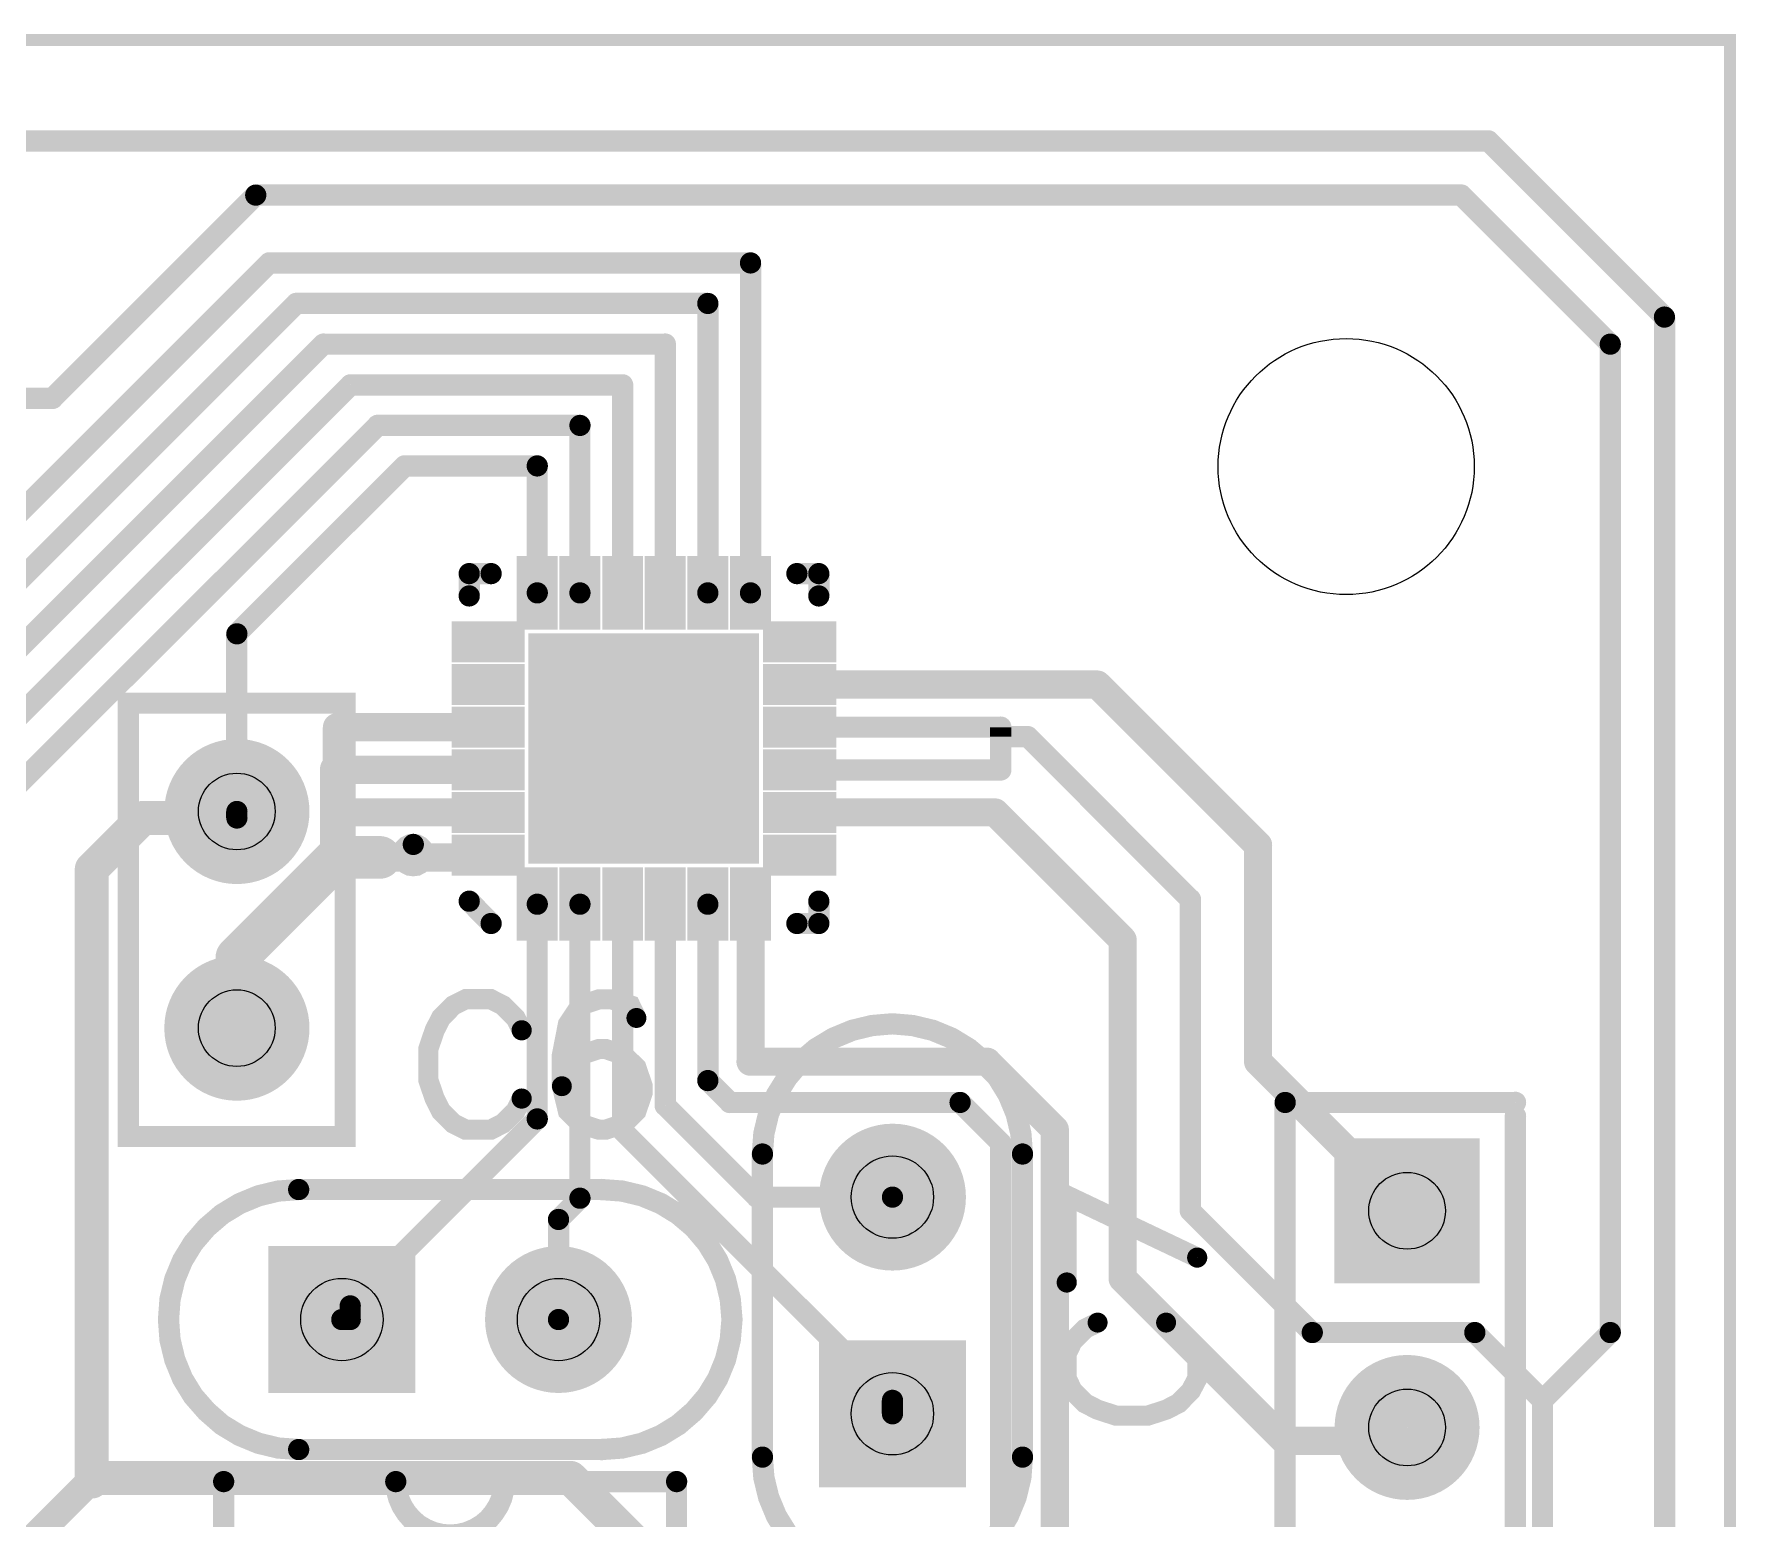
# Model space of a CAD drawing. Extents: x 0 to 2.88, y -0.23 to 2.17.
# Drawn here: x 2.091 to 2.877, y 1.483 to 2.168 of the extents above; entities that cross this region are included whole.
import ezdxf

# ---------------------------------------------------------------- set-up
doc = ezdxf.new("R2010")
doc.units = 0
for name, color, linetype in [('Board_Outline', 13, 'CONTINUOUS'), ('Bottom', 6, 'CONTINUOUS'), ('Bottom_Mask', 10, 'CONTINUOUS'), ('Bottom_Paste', 9, 'CONTINUOUS'), ('Bottom_Silk', 11, 'CONTINUOUS'), ('Drill_Bottom', 8, 'CONTINUOUS'), ('Drill_Top', 7, 'CONTINUOUS'), ('Top', 5, 'CONTINUOUS'), ('Top_Mask', 3, 'CONTINUOUS'), ('Top_Silk', 2, 'CONTINUOUS')]:
    doc.layers.add(name, color=color, linetype=linetype)

msp = doc.modelspace()

# ---------------------------------------------------------------- linework, layer by layer
at = {"layer": 'Board_Outline', "linetype": 'CONTINUOUS', "const_width": 0.0055}
msp.add_lwpolyline([(0, 2.1654), (2.874, 2.1654), (2.874, 0), (0, 0), (0, 2.1654)], dxfattribs=at)
at = {"layer": 'Bottom', "linetype": 'CONTINUOUS'}
for points, const_width in [([(2.7625, 2.1188), (1.9, 2.1188)], 0.0098), ([(2.8438, 2.0375), (2.7625, 2.1188)], 0.0098), ([(2.1, 2), (2.1938, 2.0938)], 0.0098), ([(2.1938, 2.0938), (2.75, 2.0938)], 0.0098), ([(2.75, 2.0938), (2.8188, 2.025)], 0.0098), ([(1.9224, 1.7849), (2.2, 2.0625)], 0.0098), ([(2.2, 2.0625), (2.4221, 2.0625)], 0.0098), ([(2.4221, 2.0625), (2.4221, 1.9102)], 0.0098), ([(2.2125, 2.0438), (1.9495, 1.7807)], 0.0098), ([(2.4024, 2.0438), (2.2125, 2.0438)], 0.0098), ([(2.4024, 1.9102), (2.4024, 2.0438)], 0.0098), ([(2.8438, 0.4737), (2.8438, 2.0375)], 0.0098), ([(1.9759, 1.7759), (2.225, 2.025)], 0.0098), ([(2.225, 2.025), (2.3827, 2.025)], 0.0098), ([(2.3827, 2.025), (2.3827, 1.9102)], 0.0098), ([(2.8188, 2.025), (2.8188, 1.5688)], 0.0098), ([(2.2375, 2.0062), (2.0235, 1.7923)], 0.0098), ([(2.363, 2.0062), (2.2375, 2.0062)], 0.0098), ([(2.363, 1.9102), (2.363, 2.0062)], 0.0098), ([(1.975, 2), (2.1, 2)], 0.0098), ([(2.0773, 1.8148), (2.25, 1.9875)], 0.0098), ([(2.25, 1.9875), (2.3433, 1.9875)], 0.0098), ([(2.3433, 1.9875), (2.3433, 1.9102)], 0.0098), ([(2.2625, 1.9688), (2.185, 1.8913)], 0.0098), ([(2.3236, 1.9688), (2.2625, 1.9688)], 0.0098), ([(2.3236, 1.9102), (2.3236, 1.9688)], 0.0098), ([(2.185, 1.8913), (2.185, 1.8093)], 0.0098), ([(2.5821, 1.8679), (2.4447, 1.8679)], 0.013), ([(2.6562, 1.7938), (2.5821, 1.8679)], 0.013), ([(2.301, 1.8482), (2.2312, 1.8482)], 0.013), ([(2.2312, 1.8482), (2.2312, 1.8285)], 0.013), ([(2.4447, 1.8482), (2.5375, 1.8482)], 0.0098), ([(2.5375, 1.8482), (2.5375, 1.8438)], 0.0098), ([(2.5375, 1.8438), (2.55, 1.8438)], 0.0098), ([(2.5375, 1.8285), (2.5375, 1.8438)], 0.0098), ([(2.55, 1.8438), (2.625, 1.7687)], 0.0098), ([(2.2312, 1.8285), (2.2312, 1.8089)], 0.0157), ([(2.301, 1.8285), (2.2312, 1.8285)], 0.013), ([(2.4447, 1.8285), (2.5375, 1.8285)], 0.0098), ([(2.1417, 1.8063), (2.1181, 1.7827)], 0.0157), ([(2.185, 1.8063), (2.1417, 1.8063)], 0.0157), ([(2.185, 1.8093), (2.185, 1.8063)], 0.0098), ([(2.2312, 1.8089), (2.2312, 1.7881)], 0.0157), ([(2.301, 1.8089), (2.2312, 1.8089)], 0.013), ([(2.4447, 1.8089), (2.5349, 1.8089)], 0.013), ([(2.5349, 1.8089), (2.5938, 1.75)], 0.013), ([(2.6562, 1.6938), (2.6562, 1.7938)], 0.013), ([(2.1181, 1.7827), (2.1181, 1.5001)], 0.0157), ([(2.185, 1.7419), (2.2312, 1.7881)], 0.0197), ([(2.2312, 1.7881), (2.251, 1.7881)], 0.0197), ([(2.251, 1.7881), (2.3, 1.7881)], 0.013), ([(2.3, 1.7881), (2.301, 1.7892)], 0.013), ([(2.3236, 1.6674), (2.3236, 1.7665)], 0.0098), ([(2.3433, 1.6308), (2.3433, 1.7665)], 0.0098), ([(2.363, 1.662), (2.363, 1.7665)], 0.0098), ([(2.3827, 1.6736), (2.3827, 1.7665)], 0.0098), ([(2.4024, 1.7665), (2.4024, 1.6851)], 0.0098), ([(2.4221, 1.7665), (2.4221, 1.6938)], 0.013), ([(2.625, 1.7687), (2.625, 1.625)], 0.0098), ([(2.5938, 1.75), (2.5938, 1.5937)], 0.013), ([(2.185, 1.7093), (2.185, 1.7419)], 0.013), ([(2.4221, 1.6938), (2.5312, 1.6938)], 0.013), ([(2.5312, 1.6938), (2.5625, 1.6625)], 0.013), ([(2.725, 1.625), (2.6562, 1.6938)], 0.013), ([(2.4024, 1.6851), (2.4125, 1.675)], 0.0098), ([(2.425, 1.6313), (2.3827, 1.6736)], 0.0098), ([(2.4125, 1.675), (2.5188, 1.675)], 0.0098), ([(2.5188, 1.675), (2.5375, 1.6563)], 0.0098), ([(2.2373, 1.5811), (2.3236, 1.6674)], 0.0098), ([(2.4875, 1.5375), (2.363, 1.662)], 0.0098), ([(2.5625, 1.6625), (2.5625, 1.4099)], 0.013), ([(2.5375, 1.6563), (2.5375, 1.3492)], 0.0098), ([(2.3335, 1.621), (2.3433, 1.6308)], 0.0098), ([(2.4875, 1.6313), (2.425, 1.6313)], 0.0098), ([(2.3335, 1.5748), (2.3335, 1.621)], 0.0098), ([(2.625, 1.625), (2.6812, 1.5688)], 0.0098), ([(2.5938, 1.5937), (2.6687, 1.5188)], 0.013), ([(2.2335, 1.5748), (2.2373, 1.5748)], 0.0098), ([(2.2373, 1.5748), (2.2373, 1.5811)], 0.0098), ([(2.6812, 1.5688), (2.7562, 1.5688)], 0.0098), ([(2.7562, 1.5688), (2.7875, 1.5375)], 0.0098), ([(2.8188, 1.5688), (2.7875, 1.5375)], 0.0098), ([(2.4875, 1.5313), (2.4875, 1.5375)], 0.0098), ([(2.7875, 1.5375), (2.7875, 1.425)], 0.0098), ([(2.7188, 1.5188), (2.725, 1.525)], 0.013), ([(2.6687, 1.5188), (2.7188, 1.5188)], 0.013), ([(2.0813, 1.4642), (2.1189, 1.5017)], 0.013), ([(2.1189, 1.5017), (2.339, 1.5017)], 0.0157), ([(2.1181, 1.5001), (2.1189, 1.5017)], 0.013), ([(2.339, 1.5017), (2.4335, 1.4072)], 0.0157)]:
    msp.add_lwpolyline(points, dxfattribs=dict(at, const_width=const_width))
for points, const_width in [([(2.76, 2.1188, 1), (2.765, 2.1188, 1), (2.76, 2.1188, 1)], 0.0049), ([(2.76, 2.1188, 1), (2.765, 2.1188, 1), (2.76, 2.1188, 1)], 0.0049), ([(2.1913, 2.0938, 1), (2.1962, 2.0938, 1), (2.1913, 2.0938, 1)], 0.0049), ([(2.1913, 2.0938, 1), (2.1962, 2.0938, 1), (2.1913, 2.0938, 1)], 0.0049), ([(2.7475, 2.0938, 1), (2.7525, 2.0938, 1), (2.7475, 2.0938, 1)], 0.0049), ([(2.7475, 2.0938, 1), (2.7525, 2.0938, 1), (2.7475, 2.0938, 1)], 0.0049), ([(2.1975, 2.0625, 1), (2.2025, 2.0625, 1), (2.1975, 2.0625, 1)], 0.0049), ([(2.1975, 2.0625, 1), (2.2025, 2.0625, 1), (2.1975, 2.0625, 1)], 0.0049), ([(2.4196, 2.0625, 1), (2.4245, 2.0625, 1), (2.4196, 2.0625, 1)], 0.0049), ([(2.4196, 2.0625, 1), (2.4245, 2.0625, 1), (2.4196, 2.0625, 1)], 0.0049), ([(2.21, 2.0438, 1), (2.215, 2.0438, 1), (2.21, 2.0438, 1)], 0.0049), ([(2.21, 2.0438, 1), (2.215, 2.0438, 1), (2.21, 2.0438, 1)], 0.0049), ([(2.3999, 2.0438, 1), (2.4048, 2.0438, 1), (2.3999, 2.0438, 1)], 0.0049), ([(2.3999, 2.0438, 1), (2.4048, 2.0438, 1), (2.3999, 2.0438, 1)], 0.0049), ([(2.8413, 2.0375, 1), (2.8462, 2.0375, 1), (2.8413, 2.0375, 1)], 0.0049), ([(2.8413, 2.0375, 1), (2.8462, 2.0375, 1), (2.8413, 2.0375, 1)], 0.0049), ([(2.2225, 2.025, 1), (2.2275, 2.025, 1), (2.2225, 2.025, 1)], 0.0049), ([(2.2225, 2.025, 1), (2.2275, 2.025, 1), (2.2225, 2.025, 1)], 0.0049), ([(2.3802, 2.025, 1), (2.3852, 2.025, 1), (2.3802, 2.025, 1)], 0.0049), ([(2.3802, 2.025, 1), (2.3852, 2.025, 1), (2.3802, 2.025, 1)], 0.0049), ([(2.8163, 2.025, 1), (2.8212, 2.025, 1), (2.8163, 2.025, 1)], 0.0049), ([(2.8163, 2.025, 1), (2.8212, 2.025, 1), (2.8163, 2.025, 1)], 0.0049), ([(2.235, 2.0062, 1), (2.24, 2.0062, 1), (2.235, 2.0062, 1)], 0.0049), ([(2.235, 2.0062, 1), (2.24, 2.0062, 1), (2.235, 2.0062, 1)], 0.0049), ([(2.3605, 2.0062, 1), (2.3655, 2.0062, 1), (2.3605, 2.0062, 1)], 0.0049), ([(2.3605, 2.0062, 1), (2.3655, 2.0062, 1), (2.3605, 2.0062, 1)], 0.0049), ([(2.0975, 2, 1), (2.1025, 2, 1), (2.0975, 2, 1)], 0.0049), ([(2.0975, 2, 1), (2.1025, 2, 1), (2.0975, 2, 1)], 0.0049), ([(2.2475, 1.9875, 1), (2.2525, 1.9875, 1), (2.2475, 1.9875, 1)], 0.0049), ([(2.2475, 1.9875, 1), (2.2525, 1.9875, 1), (2.2475, 1.9875, 1)], 0.0049), ([(2.3409, 1.9875, 1), (2.3458, 1.9875, 1), (2.3409, 1.9875, 1)], 0.0049), ([(2.3409, 1.9875, 1), (2.3458, 1.9875, 1), (2.3409, 1.9875, 1)], 0.0049), ([(2.26, 1.9688, 1), (2.265, 1.9688, 1), (2.26, 1.9688, 1)], 0.0049), ([(2.26, 1.9688, 1), (2.265, 1.9688, 1), (2.26, 1.9688, 1)], 0.0049), ([(2.3212, 1.9688, 1), (2.3261, 1.9688, 1), (2.3212, 1.9688, 1)], 0.0049), ([(2.3212, 1.9688, 1), (2.3261, 1.9688, 1), (2.3212, 1.9688, 1)], 0.0049), ([(2.3212, 1.9102, 1), (2.3261, 1.9102, 1), (2.3212, 1.9102, 1)], 0.0049), ([(2.3409, 1.9102, 1), (2.3458, 1.9102, 1), (2.3409, 1.9102, 1)], 0.0049), ([(2.3605, 1.9102, 1), (2.3655, 1.9102, 1), (2.3605, 1.9102, 1)], 0.0049), ([(2.3802, 1.9102, 1), (2.3852, 1.9102, 1), (2.3802, 1.9102, 1)], 0.0049), ([(2.3999, 1.9102, 1), (2.4048, 1.9102, 1), (2.3999, 1.9102, 1)], 0.0049), ([(2.4196, 1.9102, 1), (2.4245, 1.9102, 1), (2.4196, 1.9102, 1)], 0.0049), ([(2.1826, 1.8913, 1), (2.1875, 1.8913, 1), (2.1826, 1.8913, 1)], 0.0049), ([(2.1826, 1.8913, 1), (2.1875, 1.8913, 1), (2.1826, 1.8913, 1)], 0.0049), ([(2.4415, 1.8679, 1), (2.4479, 1.8679, 1), (2.4415, 1.8679, 1)], 0.0065), ([(2.5788, 1.8679, 1), (2.5853, 1.8679, 1), (2.5788, 1.8679, 1)], 0.0065), ([(2.5788, 1.8679, 1), (2.5853, 1.8679, 1), (2.5788, 1.8679, 1)], 0.0065), ([(2.228, 1.8482, 1), (2.2345, 1.8482, 1), (2.228, 1.8482, 1)], 0.0065), ([(2.228, 1.8482, 1), (2.2345, 1.8482, 1), (2.228, 1.8482, 1)], 0.0065), ([(2.2977, 1.8482, 1), (2.3042, 1.8482, 1), (2.2977, 1.8482, 1)], 0.0065), ([(2.4422, 1.8482, 1), (2.4472, 1.8482, 1), (2.4422, 1.8482, 1)], 0.0049), ([(2.535, 1.8482, 1), (2.54, 1.8482, 1), (2.535, 1.8482, 1)], 0.0049), ([(2.535, 1.8482, 1), (2.54, 1.8482, 1), (2.535, 1.8482, 1)], 0.0049), ([(2.535, 1.8438, 1), (2.54, 1.8438, 1), (2.535, 1.8438, 1)], 0.0049), ([(2.535, 1.8438, 1), (2.54, 1.8438, 1), (2.535, 1.8438, 1)], 0.0049), ([(2.535, 1.8438, 1), (2.54, 1.8438, 1), (2.535, 1.8438, 1)], 0.0049), ([(2.5475, 1.8438, 1), (2.5525, 1.8438, 1), (2.5475, 1.8438, 1)], 0.0049), ([(2.5475, 1.8438, 1), (2.5525, 1.8438, 1), (2.5475, 1.8438, 1)], 0.0049), ([(2.1998, 1.8093, 1), (2.1703, 1.8093, 1), (2.1998, 1.8093, 1)], 0.0295), ([(2.2273, 1.8285, 1), (2.2352, 1.8285, 1), (2.2273, 1.8285, 1)], 0.0079), ([(2.228, 1.8285, 1), (2.2345, 1.8285, 1), (2.228, 1.8285, 1)], 0.0065), ([(2.228, 1.8285, 1), (2.2345, 1.8285, 1), (2.228, 1.8285, 1)], 0.0065), ([(2.2977, 1.8285, 1), (2.3042, 1.8285, 1), (2.2977, 1.8285, 1)], 0.0065), ([(2.4422, 1.8285, 1), (2.4472, 1.8285, 1), (2.4422, 1.8285, 1)], 0.0049), ([(2.535, 1.8285, 1), (2.54, 1.8285, 1), (2.535, 1.8285, 1)], 0.0049), ([(2.535, 1.8285, 1), (2.54, 1.8285, 1), (2.535, 1.8285, 1)], 0.0049), ([(2.1378, 1.8063, 1), (2.1457, 1.8063, 1), (2.1378, 1.8063, 1)], 0.0079), ([(2.1378, 1.8063, 1), (2.1457, 1.8063, 1), (2.1378, 1.8063, 1)], 0.0079), ([(2.1811, 1.8063, 1), (2.189, 1.8063, 1), (2.1811, 1.8063, 1)], 0.0079), ([(2.1826, 1.8093, 1), (2.1875, 1.8093, 1), (2.1826, 1.8093, 1)], 0.0049), ([(2.1826, 1.8093, 1), (2.1875, 1.8093, 1), (2.1826, 1.8093, 1)], 0.0049), ([(2.2273, 1.8089, 1), (2.2352, 1.8089, 1), (2.2273, 1.8089, 1)], 0.0079), ([(2.2273, 1.8089, 1), (2.2352, 1.8089, 1), (2.2273, 1.8089, 1)], 0.0079), ([(2.228, 1.8089, 1), (2.2345, 1.8089, 1), (2.228, 1.8089, 1)], 0.0065), ([(2.2977, 1.8089, 1), (2.3042, 1.8089, 1), (2.2977, 1.8089, 1)], 0.0065), ([(2.4415, 1.8089, 1), (2.4479, 1.8089, 1), (2.4415, 1.8089, 1)], 0.0065), ([(2.5317, 1.8089, 1), (2.5381, 1.8089, 1), (2.5317, 1.8089, 1)], 0.0065), ([(2.5317, 1.8089, 1), (2.5381, 1.8089, 1), (2.5317, 1.8089, 1)], 0.0065), ([(2.1826, 1.8063, 1), (2.1875, 1.8063, 1), (2.1826, 1.8063, 1)], 0.0049), ([(2.653, 1.7938, 1), (2.6595, 1.7938, 1), (2.653, 1.7938, 1)], 0.0065), ([(2.653, 1.7938, 1), (2.6595, 1.7938, 1), (2.653, 1.7938, 1)], 0.0065), ([(2.1142, 1.7827, 1), (2.1221, 1.7827, 1), (2.1142, 1.7827, 1)], 0.0079), ([(2.1142, 1.7827, 1), (2.1221, 1.7827, 1), (2.1142, 1.7827, 1)], 0.0079), ([(2.2263, 1.7881, 1), (2.2362, 1.7881, 1), (2.2263, 1.7881, 1)], 0.0098), ([(2.2263, 1.7881, 1), (2.2362, 1.7881, 1), (2.2263, 1.7881, 1)], 0.0098), ([(2.2273, 1.7881, 1), (2.2352, 1.7881, 1), (2.2273, 1.7881, 1)], 0.0079), ([(2.2461, 1.7881, 1), (2.256, 1.7881, 1), (2.2461, 1.7881, 1)], 0.0098), ([(2.2478, 1.7881, 1), (2.2543, 1.7881, 1), (2.2478, 1.7881, 1)], 0.0065), ([(2.2967, 1.7881, 1), (2.3032, 1.7881, 1), (2.2967, 1.7881, 1)], 0.0065), ([(2.2967, 1.7881, 1), (2.3032, 1.7881, 1), (2.2967, 1.7881, 1)], 0.0065), ([(2.2977, 1.7892, 1), (2.3042, 1.7892, 1), (2.2977, 1.7892, 1)], 0.0065), ([(2.3212, 1.7665, 1), (2.3261, 1.7665, 1), (2.3212, 1.7665, 1)], 0.0049), ([(2.3409, 1.7665, 1), (2.3458, 1.7665, 1), (2.3409, 1.7665, 1)], 0.0049), ([(2.3605, 1.7665, 1), (2.3655, 1.7665, 1), (2.3605, 1.7665, 1)], 0.0049), ([(2.3802, 1.7665, 1), (2.3852, 1.7665, 1), (2.3802, 1.7665, 1)], 0.0049), ([(2.3999, 1.7665, 1), (2.4048, 1.7665, 1), (2.3999, 1.7665, 1)], 0.0049), ([(2.4188, 1.7665, 1), (2.4253, 1.7665, 1), (2.4188, 1.7665, 1)], 0.0065), ([(2.6225, 1.7687, 1), (2.6275, 1.7687, 1), (2.6225, 1.7687, 1)], 0.0049), ([(2.6225, 1.7687, 1), (2.6275, 1.7687, 1), (2.6225, 1.7687, 1)], 0.0049), ([(2.1801, 1.7419, 1), (2.19, 1.7419, 1), (2.1801, 1.7419, 1)], 0.0098), ([(2.5905, 1.75, 1), (2.597, 1.75, 1), (2.5905, 1.75, 1)], 0.0065), ([(2.5905, 1.75, 1), (2.597, 1.75, 1), (2.5905, 1.75, 1)], 0.0065), ([(2.1818, 1.7419, 1), (2.1883, 1.7419, 1), (2.1818, 1.7419, 1)], 0.0065), ([(2.1998, 1.7093, 1), (2.1703, 1.7093, 1), (2.1998, 1.7093, 1)], 0.0295), ([(2.1818, 1.7093, 1), (2.1883, 1.7093, 1), (2.1818, 1.7093, 1)], 0.0065), ([(2.4188, 1.6938, 1), (2.4253, 1.6938, 1), (2.4188, 1.6938, 1)], 0.0065), ([(2.4188, 1.6938, 1), (2.4253, 1.6938, 1), (2.4188, 1.6938, 1)], 0.0065), ([(2.528, 1.6938, 1), (2.5345, 1.6938, 1), (2.528, 1.6938, 1)], 0.0065), ([(2.528, 1.6938, 1), (2.5345, 1.6938, 1), (2.528, 1.6938, 1)], 0.0065), ([(2.653, 1.6938, 1), (2.6595, 1.6938, 1), (2.653, 1.6938, 1)], 0.0065), ([(2.653, 1.6938, 1), (2.6595, 1.6938, 1), (2.653, 1.6938, 1)], 0.0065), ([(2.3999, 1.6851, 1), (2.4048, 1.6851, 1), (2.3999, 1.6851, 1)], 0.0049), ([(2.3999, 1.6851, 1), (2.4048, 1.6851, 1), (2.3999, 1.6851, 1)], 0.0049), ([(2.3802, 1.6736, 1), (2.3852, 1.6736, 1), (2.3802, 1.6736, 1)], 0.0049), ([(2.3802, 1.6736, 1), (2.3852, 1.6736, 1), (2.3802, 1.6736, 1)], 0.0049), ([(2.41, 1.675, 1), (2.415, 1.675, 1), (2.41, 1.675, 1)], 0.0049), ([(2.41, 1.675, 1), (2.415, 1.675, 1), (2.41, 1.675, 1)], 0.0049), ([(2.5163, 1.675, 1), (2.5212, 1.675, 1), (2.5163, 1.675, 1)], 0.0049), ([(2.5163, 1.675, 1), (2.5212, 1.675, 1), (2.5163, 1.675, 1)], 0.0049), ([(2.3212, 1.6674, 1), (2.3261, 1.6674, 1), (2.3212, 1.6674, 1)], 0.0049), ([(2.3212, 1.6674, 1), (2.3261, 1.6674, 1), (2.3212, 1.6674, 1)], 0.0049), ([(2.3605, 1.662, 1), (2.3655, 1.662, 1), (2.3605, 1.662, 1)], 0.0049), ([(2.3605, 1.662, 1), (2.3655, 1.662, 1), (2.3605, 1.662, 1)], 0.0049), ([(2.5593, 1.6625, 1), (2.5657, 1.6625, 1), (2.5593, 1.6625, 1)], 0.0065), ([(2.5593, 1.6625, 1), (2.5657, 1.6625, 1), (2.5593, 1.6625, 1)], 0.0065), ([(2.5025, 1.6313, 1), (2.4725, 1.6313, 1), (2.5025, 1.6313, 1)], 0.03), ([(2.535, 1.6563, 1), (2.54, 1.6563, 1), (2.535, 1.6563, 1)], 0.0049), ([(2.535, 1.6563, 1), (2.54, 1.6563, 1), (2.535, 1.6563, 1)], 0.0049), ([(2.3409, 1.6308, 1), (2.3458, 1.6308, 1), (2.3409, 1.6308, 1)], 0.0049), ([(2.3409, 1.6308, 1), (2.3458, 1.6308, 1), (2.3409, 1.6308, 1)], 0.0049), ([(2.4225, 1.6313, 1), (2.4275, 1.6313, 1), (2.4225, 1.6313, 1)], 0.0049), ([(2.4225, 1.6313, 1), (2.4275, 1.6313, 1), (2.4225, 1.6313, 1)], 0.0049), ([(2.4851, 1.6313, 1), (2.49, 1.6313, 1), (2.4851, 1.6313, 1)], 0.0049), ([(2.331, 1.621, 1), (2.3359, 1.621, 1), (2.331, 1.621, 1)], 0.0049), ([(2.331, 1.621, 1), (2.3359, 1.621, 1), (2.331, 1.621, 1)], 0.0049), ([(2.6225, 1.625, 1), (2.6275, 1.625, 1), (2.6225, 1.625, 1)], 0.0049), ([(2.6225, 1.625, 1), (2.6275, 1.625, 1), (2.6225, 1.625, 1)], 0.0049), ([(2.7218, 1.625, 1), (2.7282, 1.625, 1), (2.7218, 1.625, 1)], 0.0065), ([(2.3485, 1.5748, 1), (2.3185, 1.5748, 1), (2.3485, 1.5748, 1)], 0.03), ([(2.5905, 1.5937, 1), (2.597, 1.5937, 1), (2.5905, 1.5937, 1)], 0.0065), ([(2.5905, 1.5937, 1), (2.597, 1.5937, 1), (2.5905, 1.5937, 1)], 0.0065), ([(2.231, 1.5748, 1), (2.2359, 1.5748, 1), (2.231, 1.5748, 1)], 0.0049), ([(2.2349, 1.5811, 1), (2.2398, 1.5811, 1), (2.2349, 1.5811, 1)], 0.0049), ([(2.2349, 1.5811, 1), (2.2398, 1.5811, 1), (2.2349, 1.5811, 1)], 0.0049), ([(2.2349, 1.5748, 1), (2.2398, 1.5748, 1), (2.2349, 1.5748, 1)], 0.0049), ([(2.2349, 1.5748, 1), (2.2398, 1.5748, 1), (2.2349, 1.5748, 1)], 0.0049), ([(2.331, 1.5748, 1), (2.3359, 1.5748, 1), (2.331, 1.5748, 1)], 0.0049), ([(2.6788, 1.5688, 1), (2.6837, 1.5688, 1), (2.6788, 1.5688, 1)], 0.0049), ([(2.6788, 1.5688, 1), (2.6837, 1.5688, 1), (2.6788, 1.5688, 1)], 0.0049), ([(2.7538, 1.5688, 1), (2.7587, 1.5688, 1), (2.7538, 1.5688, 1)], 0.0049), ([(2.7538, 1.5688, 1), (2.7587, 1.5688, 1), (2.7538, 1.5688, 1)], 0.0049), ([(2.8163, 1.5688, 1), (2.8212, 1.5688, 1), (2.8163, 1.5688, 1)], 0.0049), ([(2.8163, 1.5688, 1), (2.8212, 1.5688, 1), (2.8163, 1.5688, 1)], 0.0049), ([(2.7398, 1.525, 1), (2.7102, 1.525, 1), (2.7398, 1.525, 1)], 0.0295), ([(2.4851, 1.5375, 1), (2.49, 1.5375, 1), (2.4851, 1.5375, 1)], 0.0049), ([(2.4851, 1.5375, 1), (2.49, 1.5375, 1), (2.4851, 1.5375, 1)], 0.0049), ([(2.785, 1.5375, 1), (2.79, 1.5375, 1), (2.785, 1.5375, 1)], 0.0049), ([(2.785, 1.5375, 1), (2.79, 1.5375, 1), (2.785, 1.5375, 1)], 0.0049), ([(2.785, 1.5375, 1), (2.79, 1.5375, 1), (2.785, 1.5375, 1)], 0.0049), ([(2.4851, 1.5313, 1), (2.49, 1.5313, 1), (2.4851, 1.5313, 1)], 0.0049), ([(2.7218, 1.525, 1), (2.7282, 1.525, 1), (2.7218, 1.525, 1)], 0.0065), ([(2.6655, 1.5188, 1), (2.672, 1.5188, 1), (2.6655, 1.5188, 1)], 0.0065), ([(2.6655, 1.5188, 1), (2.672, 1.5188, 1), (2.6655, 1.5188, 1)], 0.0065), ([(2.7155, 1.5188, 1), (2.722, 1.5188, 1), (2.7155, 1.5188, 1)], 0.0065), ([(2.7155, 1.5188, 1), (2.722, 1.5188, 1), (2.7155, 1.5188, 1)], 0.0065), ([(2.1142, 1.5001, 1), (2.1221, 1.5001, 1), (2.1142, 1.5001, 1)], 0.0079), ([(2.1149, 1.5017, 1), (2.1228, 1.5017, 1), (2.1149, 1.5017, 1)], 0.0079), ([(2.1156, 1.5017, 1), (2.1221, 1.5017, 1), (2.1156, 1.5017, 1)], 0.0065), ([(2.1156, 1.5017, 1), (2.1221, 1.5017, 1), (2.1156, 1.5017, 1)], 0.0065), ([(2.3351, 1.5017, 1), (2.3429, 1.5017, 1), (2.3351, 1.5017, 1)], 0.0079), ([(2.3351, 1.5017, 1), (2.3429, 1.5017, 1), (2.3351, 1.5017, 1)], 0.0079), ([(2.1149, 1.5001, 1), (2.1214, 1.5001, 1), (2.1149, 1.5001, 1)], 0.0065)]:
    msp.add_lwpolyline(points, format="xyb", dxfattribs=dict(at, const_width=const_width))
at = {"layer": 'Bottom'}
for points in [[(2.3181, 1.9232), (2.3291, 1.9232), (2.3181, 1.8972), (2.3291, 1.8972)], [(2.3378, 1.9232), (2.3488, 1.9232), (2.3378, 1.8972), (2.3488, 1.8972)], [(2.3575, 1.9232), (2.3685, 1.9232), (2.3575, 1.8972), (2.3685, 1.8972)], [(2.3772, 1.9232), (2.3882, 1.9232), (2.3772, 1.8972), (2.3882, 1.8972)], [(2.3969, 1.9232), (2.4079, 1.9232), (2.3969, 1.8972), (2.4079, 1.8972)], [(2.4165, 1.9232), (2.4276, 1.9232), (2.4165, 1.8972), (2.4276, 1.8972)], [(2.288, 1.8931), (2.314, 1.8931), (2.288, 1.8821), (2.314, 1.8821)], [(2.4317, 1.8931), (2.4577, 1.8931), (2.4317, 1.8821), (2.4577, 1.8821)], [(2.3236, 1.8876), (2.4221, 1.8876), (2.3236, 1.7892), (2.4221, 1.7892)], [(2.288, 1.8734), (2.314, 1.8734), (2.288, 1.8624), (2.314, 1.8624)], [(2.4317, 1.8734), (2.4577, 1.8734), (2.4317, 1.8624), (2.4577, 1.8624)], [(2.288, 1.8537), (2.314, 1.8537), (2.288, 1.8427), (2.314, 1.8427)], [(2.4317, 1.8537), (2.4577, 1.8537), (2.4317, 1.8427), (2.4577, 1.8427)], [(2.288, 1.834), (2.314, 1.834), (2.288, 1.823), (2.314, 1.823)], [(2.4317, 1.834), (2.4577, 1.834), (2.4317, 1.823), (2.4577, 1.823)], [(2.288, 1.8144), (2.314, 1.8144), (2.288, 1.8033), (2.314, 1.8033)], [(2.4317, 1.8144), (2.4577, 1.8144), (2.4317, 1.8033), (2.4577, 1.8033)], [(2.288, 1.7947), (2.314, 1.7947), (2.288, 1.7837), (2.314, 1.7837)], [(2.4317, 1.7947), (2.4577, 1.7947), (2.4317, 1.7837), (2.4577, 1.7837)], [(2.3181, 1.7795), (2.3291, 1.7795), (2.3181, 1.7535), (2.3291, 1.7535)], [(2.3378, 1.7795), (2.3488, 1.7795), (2.3378, 1.7535), (2.3488, 1.7535)], [(2.3575, 1.7795), (2.3685, 1.7795), (2.3575, 1.7535), (2.3685, 1.7535)], [(2.3772, 1.7795), (2.3882, 1.7795), (2.3772, 1.7535), (2.3882, 1.7535)], [(2.3969, 1.7795), (2.4079, 1.7795), (2.3969, 1.7535), (2.4079, 1.7535)], [(2.4165, 1.7795), (2.4276, 1.7795), (2.4165, 1.7535), (2.4276, 1.7535)], [(2.6955, 1.6545), (2.7545, 1.6545), (2.6955, 1.5955), (2.7545, 1.5955)], [(2.2035, 1.6048), (2.2635, 1.6048), (2.2035, 1.5448), (2.2635, 1.5448)], [(2.4575, 1.5613), (2.5175, 1.5613), (2.4575, 1.5013), (2.5175, 1.5013)]]:
    msp.add_solid(points, dxfattribs=at)
at = {"layer": 'Bottom_Mask', "linetype": 'CONTINUOUS'}
for points, const_width in [([(2.2018, 1.8093, 1), (2.1683, 1.8093, 1), (2.2018, 1.8093, 1)], 0.0335), ([(2.1683, 1.8093, 1), (2.2018, 1.8093, 1), (2.1683, 1.8093, 1)], 0.0335), ([(2.2018, 1.7093, 1), (2.1683, 1.7093, 1), (2.2018, 1.7093, 1)], 0.0335), ([(2.1683, 1.7093, 1), (2.2018, 1.7093, 1), (2.1683, 1.7093, 1)], 0.0335), ([(2.5045, 1.6313, 1), (2.4706, 1.6313, 1), (2.5045, 1.6313, 1)], 0.0339), ([(2.4706, 1.6313, 1), (2.5045, 1.6313, 1), (2.4706, 1.6313, 1)], 0.0339), ([(2.3504, 1.5748, 1), (2.3165, 1.5748, 1), (2.3504, 1.5748, 1)], 0.0339), ([(2.3165, 1.5748, 1), (2.3504, 1.5748, 1), (2.3165, 1.5748, 1)], 0.0339), ([(2.7417, 1.525, 1), (2.7083, 1.525, 1), (2.7417, 1.525, 1)], 0.0335), ([(2.7083, 1.525, 1), (2.7417, 1.525, 1), (2.7083, 1.525, 1)], 0.0335)]:
    msp.add_lwpolyline(points, format="xyb", dxfattribs=dict(at, const_width=const_width))
at = {"layer": 'Bottom_Mask'}
for points in [[(2.3142, 1.9272), (2.3331, 1.9272), (2.3142, 1.8933), (2.3331, 1.8933)], [(2.3339, 1.9272), (2.3528, 1.9272), (2.3339, 1.8933), (2.3528, 1.8933)], [(2.3536, 1.9272), (2.3725, 1.9272), (2.3536, 1.8933), (2.3725, 1.8933)], [(2.3732, 1.9272), (2.3921, 1.9272), (2.3732, 1.8933), (2.3921, 1.8933)], [(2.3929, 1.9272), (2.4118, 1.9272), (2.3929, 1.8933), (2.4118, 1.8933)], [(2.4126, 1.9272), (2.4315, 1.9272), (2.4126, 1.8933), (2.4315, 1.8933)], [(2.2841, 1.897), (2.3179, 1.897), (2.2841, 1.8781), (2.3179, 1.8781)], [(2.4278, 1.897), (2.4616, 1.897), (2.4278, 1.8781), (2.4616, 1.8781)], [(2.3196, 1.8915), (2.426, 1.8915), (2.3196, 1.7852), (2.426, 1.7852)], [(2.2841, 1.8774), (2.3179, 1.8774), (2.2841, 1.8585), (2.3179, 1.8585)], [(2.4278, 1.8774), (2.4616, 1.8774), (2.4278, 1.8585), (2.4616, 1.8585)], [(2.2841, 1.8577), (2.3179, 1.8577), (2.2841, 1.8388), (2.3179, 1.8388)], [(2.4278, 1.8577), (2.4616, 1.8577), (2.4278, 1.8388), (2.4616, 1.8388)], [(2.2841, 1.838), (2.3179, 1.838), (2.2841, 1.8191), (2.3179, 1.8191)], [(2.4278, 1.838), (2.4616, 1.838), (2.4278, 1.8191), (2.4616, 1.8191)], [(2.2841, 1.8183), (2.3179, 1.8183), (2.2841, 1.7994), (2.3179, 1.7994)], [(2.4278, 1.8183), (2.4616, 1.8183), (2.4278, 1.7994), (2.4616, 1.7994)], [(2.2841, 1.7986), (2.3179, 1.7986), (2.2841, 1.7797), (2.3179, 1.7797)], [(2.4278, 1.7986), (2.4616, 1.7986), (2.4278, 1.7797), (2.4616, 1.7797)], [(2.3142, 1.7835), (2.3331, 1.7835), (2.3142, 1.7496), (2.3331, 1.7496)], [(2.3339, 1.7835), (2.3528, 1.7835), (2.3339, 1.7496), (2.3528, 1.7496)], [(2.3536, 1.7835), (2.3725, 1.7835), (2.3536, 1.7496), (2.3725, 1.7496)], [(2.3732, 1.7835), (2.3921, 1.7835), (2.3732, 1.7496), (2.3921, 1.7496)], [(2.3929, 1.7835), (2.4118, 1.7835), (2.3929, 1.7496), (2.4118, 1.7496)], [(2.4126, 1.7835), (2.4315, 1.7835), (2.4126, 1.7496), (2.4315, 1.7496)], [(2.6915, 1.6585), (2.7585, 1.6585), (2.6915, 1.5915), (2.7585, 1.5915)], [(2.1995, 1.6087), (2.2674, 1.6087), (2.1995, 1.5409), (2.2674, 1.5409)], [(2.4536, 1.5652), (2.5215, 1.5652), (2.4536, 1.4973), (2.5215, 1.4973)]]:
    msp.add_solid(points, dxfattribs=at)
at = {"layer": 'Bottom_Paste'}
for points in [[(2.3221, 1.9193), (2.3252, 1.9193), (2.3221, 1.9012), (2.3252, 1.9012)], [(2.3417, 1.9193), (2.3449, 1.9193), (2.3417, 1.9012), (2.3449, 1.9012)], [(2.3614, 1.9193), (2.3646, 1.9193), (2.3614, 1.9012), (2.3646, 1.9012)], [(2.3811, 1.9193), (2.3843, 1.9193), (2.3811, 1.9012), (2.3843, 1.9012)], [(2.4008, 1.9193), (2.404, 1.9193), (2.4008, 1.9012), (2.404, 1.9012)], [(2.4205, 1.9193), (2.4236, 1.9193), (2.4205, 1.9012), (2.4236, 1.9012)], [(2.2919, 1.8892), (2.3101, 1.8892), (2.2919, 1.886), (2.3101, 1.886)], [(2.4356, 1.8892), (2.4538, 1.8892), (2.4356, 1.886), (2.4538, 1.886)], [(2.3275, 1.8836), (2.4182, 1.8836), (2.3275, 1.7931), (2.4182, 1.7931)], [(2.2919, 1.8695), (2.3101, 1.8695), (2.2919, 1.8663), (2.3101, 1.8663)], [(2.4356, 1.8695), (2.4538, 1.8695), (2.4356, 1.8663), (2.4538, 1.8663)], [(2.2919, 1.8498), (2.3101, 1.8498), (2.2919, 1.8466), (2.3101, 1.8466)], [(2.4356, 1.8498), (2.4538, 1.8498), (2.4356, 1.8466), (2.4538, 1.8466)], [(2.2919, 1.8301), (2.3101, 1.8301), (2.2919, 1.827), (2.3101, 1.827)], [(2.4356, 1.8301), (2.4538, 1.8301), (2.4356, 1.827), (2.4538, 1.827)], [(2.2919, 1.8104), (2.3101, 1.8104), (2.2919, 1.8073), (2.3101, 1.8073)], [(2.4356, 1.8104), (2.4538, 1.8104), (2.4356, 1.8073), (2.4538, 1.8073)], [(2.2919, 1.7907), (2.3101, 1.7907), (2.2919, 1.7876), (2.3101, 1.7876)], [(2.4356, 1.7907), (2.4538, 1.7907), (2.4356, 1.7876), (2.4538, 1.7876)], [(2.3221, 1.7756), (2.3252, 1.7756), (2.3221, 1.7575), (2.3252, 1.7575)], [(2.3417, 1.7756), (2.3449, 1.7756), (2.3417, 1.7575), (2.3449, 1.7575)], [(2.3614, 1.7756), (2.3646, 1.7756), (2.3614, 1.7575), (2.3646, 1.7575)], [(2.3811, 1.7756), (2.3843, 1.7756), (2.3811, 1.7575), (2.3843, 1.7575)], [(2.4008, 1.7756), (2.404, 1.7756), (2.4008, 1.7575), (2.404, 1.7575)], [(2.4205, 1.7756), (2.4236, 1.7756), (2.4205, 1.7575), (2.4236, 1.7575)]]:
    msp.add_solid(points, dxfattribs=at)
at = {"layer": 'Bottom_Silk', "linetype": 'CONTINUOUS', "const_width": 0.0049}
for points in [[(2.2898, 1.9191, 1), (2.2947, 1.9191, 1), (2.2898, 1.9191, 1)], [(2.2898, 1.9191, 1), (2.2947, 1.9191, 1), (2.2898, 1.9191, 1)], [(2.2999, 1.9191, 1), (2.3048, 1.9191, 1), (2.2999, 1.9191, 1)], [(2.441, 1.9191, 1), (2.4459, 1.9191, 1), (2.441, 1.9191, 1)], [(2.4511, 1.9191, 1), (2.456, 1.9191, 1), (2.4511, 1.9191, 1)], [(2.4511, 1.9191, 1), (2.456, 1.9191, 1), (2.4511, 1.9191, 1)], [(2.2898, 1.9088, 1), (2.2947, 1.9088, 1), (2.2898, 1.9088, 1)], [(2.4511, 1.9088, 1), (2.456, 1.9088, 1), (2.4511, 1.9088, 1)], [(2.264, 1.7941, 1), (2.2689, 1.7941, 1), (2.264, 1.7941, 1)], [(2.2898, 1.7679, 1), (2.2947, 1.7679, 1), (2.2898, 1.7679, 1)], [(2.4511, 1.7679, 1), (2.456, 1.7679, 1), (2.4511, 1.7679, 1)], [(2.2999, 1.7576, 1), (2.3048, 1.7576, 1), (2.2999, 1.7576, 1)], [(2.441, 1.7576, 1), (2.4459, 1.7576, 1), (2.441, 1.7576, 1)], [(2.4511, 1.7576, 1), (2.456, 1.7576, 1), (2.4511, 1.7576, 1)], [(2.4511, 1.7576, 1), (2.456, 1.7576, 1), (2.4511, 1.7576, 1)]]:
    msp.add_lwpolyline(points, format="xyb", dxfattribs=at)
at = {"layer": 'Bottom_Silk', "linetype": 'CONTINUOUS', "const_width": 0.0098}
for points in [[(2.2923, 1.9191), (2.3024, 1.9191)], [(2.2923, 1.9088), (2.2923, 1.9191)], [(2.4435, 1.9191), (2.4536, 1.9191)], [(2.4536, 1.9088), (2.4536, 1.9191)], [(2.2664, 1.7941), (2.2649, 1.7939), (2.2635, 1.7932), (2.2624, 1.7921), (2.2617, 1.7907), (2.2615, 1.7892), (2.2617, 1.7877), (2.2624, 1.7863), (2.2635, 1.7852), (2.2649, 1.7845), (2.2664, 1.7843), (2.268, 1.7845), (2.2693, 1.7852), (2.2704, 1.7863), (2.2711, 1.7877), (2.2714, 1.7892), (2.2711, 1.7907), (2.2704, 1.7921), (2.2693, 1.7932), (2.268, 1.7939), (2.2664, 1.7941)], [(2.3024, 1.7576), (2.2923, 1.7679)], [(2.4536, 1.7576), (2.4536, 1.7679)], [(2.4435, 1.7576), (2.4536, 1.7576)]]:
    msp.add_lwpolyline(points, dxfattribs=at)
at = {"layer": 'Drill_Bottom'}
for centre, radius in [((2.6969, 1.9685), 0.0591), ((2.185, 1.8093), 0.0177), ((2.185, 1.7093), 0.0177), ((2.4875, 1.6313), 0.019), ((2.725, 1.625), 0.0177), ((2.2335, 1.5748), 0.019), ((2.3335, 1.5748), 0.019), ((2.4875, 1.5313), 0.019), ((2.725, 1.525), 0.0177)]:
    msp.add_circle(centre, radius, dxfattribs=at)
at = {"layer": 'Drill_Top'}
for centre, radius in [((2.6969, 1.9685), 0.0591), ((2.185, 1.8093), 0.0177), ((2.185, 1.7093), 0.0177), ((2.4875, 1.6313), 0.019), ((2.725, 1.625), 0.0177), ((2.2335, 1.5748), 0.019), ((2.3335, 1.5748), 0.019), ((2.4875, 1.5313), 0.019), ((2.725, 1.525), 0.0177)]:
    msp.add_circle(centre, radius, dxfattribs=at)
at = {"layer": 'Top', "linetype": 'CONTINUOUS'}
for points, const_width in [([(2.1998, 1.8093, 1), (2.1703, 1.8093, 1), (2.1998, 1.8093, 1)], 0.0295), ([(2.1998, 1.7093, 1), (2.1703, 1.7093, 1), (2.1998, 1.7093, 1)], 0.0295), ([(2.5025, 1.6313, 1), (2.4725, 1.6313, 1), (2.5025, 1.6313, 1)], 0.03), ([(2.3485, 1.5748, 1), (2.3185, 1.5748, 1), (2.3485, 1.5748, 1)], 0.03), ([(2.7398, 1.525, 1), (2.7102, 1.525, 1), (2.7398, 1.525, 1)], 0.0295)]:
    msp.add_lwpolyline(points, format="xyb", dxfattribs=dict(at, const_width=const_width))
at = {"layer": 'Top'}
for points in [[(2.6955, 1.6545), (2.7545, 1.6545), (2.6955, 1.5955), (2.7545, 1.5955)], [(2.2035, 1.6048), (2.2635, 1.6048), (2.2035, 1.5448), (2.2635, 1.5448)], [(2.4575, 1.5613), (2.5175, 1.5613), (2.4575, 1.5013), (2.5175, 1.5013)]]:
    msp.add_solid(points, dxfattribs=at)
at = {"layer": 'Top_Mask', "linetype": 'CONTINUOUS'}
for points, const_width in [([(2.2018, 1.8093, 1), (2.1683, 1.8093, 1), (2.2018, 1.8093, 1)], 0.0335), ([(2.1683, 1.8093, 1), (2.2018, 1.8093, 1), (2.1683, 1.8093, 1)], 0.0335), ([(2.2018, 1.7093, 1), (2.1683, 1.7093, 1), (2.2018, 1.7093, 1)], 0.0335), ([(2.1683, 1.7093, 1), (2.2018, 1.7093, 1), (2.1683, 1.7093, 1)], 0.0335), ([(2.5045, 1.6313, 1), (2.4706, 1.6313, 1), (2.5045, 1.6313, 1)], 0.0339), ([(2.4706, 1.6313, 1), (2.5045, 1.6313, 1), (2.4706, 1.6313, 1)], 0.0339), ([(2.3504, 1.5748, 1), (2.3165, 1.5748, 1), (2.3504, 1.5748, 1)], 0.0339), ([(2.3165, 1.5748, 1), (2.3504, 1.5748, 1), (2.3165, 1.5748, 1)], 0.0339), ([(2.7417, 1.525, 1), (2.7083, 1.525, 1), (2.7417, 1.525, 1)], 0.0335), ([(2.7083, 1.525, 1), (2.7417, 1.525, 1), (2.7083, 1.525, 1)], 0.0335)]:
    msp.add_lwpolyline(points, format="xyb", dxfattribs=dict(at, const_width=const_width))
at = {"layer": 'Top_Mask'}
for points in [[(2.6915, 1.6585), (2.7585, 1.6585), (2.6915, 1.5915), (2.7585, 1.5915)], [(2.1995, 1.6087), (2.2674, 1.6087), (2.1995, 1.5409), (2.2674, 1.5409)], [(2.4536, 1.5652), (2.5215, 1.5652), (2.4536, 1.4973), (2.5215, 1.4973)]]:
    msp.add_solid(points, dxfattribs=at)
at = {"layer": 'Top_Silk', "linetype": 'CONTINUOUS'}
for points, const_width in [([(2.235, 1.6593), (2.135, 1.6593), (2.135, 1.8593), (2.235, 1.8593), (2.235, 1.6593)], 0.0098), ([(2.3165, 1.7083), (2.3136, 1.714), (2.3078, 1.7198), (2.3021, 1.7227), (2.2907, 1.7227), (2.2849, 1.7198), (2.2792, 1.714), (2.2763, 1.7083), (2.2734, 1.6997), (2.2734, 1.6853), (2.2763, 1.6768), (2.2792, 1.671), (2.2849, 1.6653), (2.2907, 1.6624), (2.3021, 1.6624), (2.3078, 1.6653), (2.3136, 1.671), (2.3165, 1.6768)], 0.0093), ([(2.3694, 1.714), (2.3666, 1.7198), (2.3579, 1.7226), (2.3522, 1.7226), (2.3436, 1.7198), (2.3378, 1.7111), (2.335, 1.6968), (2.335, 1.6825), (2.3378, 1.671), (2.3436, 1.6652), (2.3522, 1.6624), (2.3551, 1.6624), (2.3636, 1.6652), (2.3694, 1.671), (2.3723, 1.6796), (2.3723, 1.6825), (2.3694, 1.6911), (2.3636, 1.6968), (2.3551, 1.6997), (2.3522, 1.6997), (2.3436, 1.6968), (2.3378, 1.6911), (2.335, 1.6825)], 0.0093), ([(2.5475, 1.6512), (2.5468, 1.6606), (2.5446, 1.6698), (2.541, 1.6785), (2.5361, 1.6865), (2.53, 1.6937), (2.5228, 1.6998), (2.5148, 1.7047), (2.5061, 1.7083), (2.4969, 1.7105), (2.4875, 1.7113), (2.4781, 1.7105), (2.469, 1.7083), (2.4603, 1.7047), (2.4522, 1.6998), (2.4451, 1.6937), (2.439, 1.6865), (2.434, 1.6785), (2.4304, 1.6698), (2.4282, 1.6606), (2.4275, 1.6512)], 0.0098), ([(2.6687, 0.8625), (2.6687, 1.675)], 0.0098), ([(2.6687, 1.675), (2.775, 1.675)], 0.0098), ([(2.775, 0.8688), (2.775, 1.6687)], 0.0098), ([(2.4275, 1.5113), (2.4275, 1.6512)], 0.0098), ([(2.5475, 1.5113), (2.5475, 1.6512)], 0.0098), ([(2.2135, 1.6348), (2.2041, 1.6341), (2.195, 1.6319), (2.1863, 1.6283), (2.1782, 1.6234), (2.1711, 1.6173), (2.1649, 1.6101), (2.16, 1.6021), (2.1564, 1.5934), (2.1542, 1.5842), (2.1535, 1.5748), (2.1542, 1.5654), (2.1564, 1.5563), (2.16, 1.5475), (2.1649, 1.5395), (2.1711, 1.5324), (2.1782, 1.5262), (2.1863, 1.5213), (2.195, 1.5177), (2.2041, 1.5155), (2.2135, 1.5148)], 0.0098), ([(2.2135, 1.6348), (2.3534, 1.6348)], 0.0098), ([(2.3534, 1.5148), (2.3628, 1.5155), (2.372, 1.5177), (2.3807, 1.5213), (2.3887, 1.5262), (2.3959, 1.5324), (2.402, 1.5395), (2.4069, 1.5475), (2.4105, 1.5563), (2.4127, 1.5654), (2.4135, 1.5748), (2.4127, 1.5842), (2.4105, 1.5934), (2.4069, 1.6021), (2.402, 1.6101), (2.3959, 1.6173), (2.3887, 1.6234), (2.3807, 1.6283), (2.372, 1.6319), (2.3628, 1.6341), (2.3534, 1.6348)], 0.0098), ([(2.6282, 1.6034), (2.5679, 1.6321), (2.5679, 1.5919)], 0.0093), ([(2.5822, 1.5734), (2.5765, 1.5706), (2.5707, 1.5648), (2.5679, 1.5591), (2.5679, 1.5476), (2.5707, 1.5419), (2.5765, 1.5361), (2.5822, 1.5332), (2.5908, 1.5304), (2.6052, 1.5304), (2.6138, 1.5332), (2.6195, 1.5361), (2.6252, 1.5419), (2.6282, 1.5476), (2.6282, 1.5591), (2.6252, 1.5648), (2.6195, 1.5706), (2.6138, 1.5734)], 0.0093), ([(2.2135, 1.5148), (2.3534, 1.5148)], 0.0098), ([(2.4275, 1.5113), (2.4282, 1.5019), (2.4304, 1.4928), (2.434, 1.4841), (2.439, 1.476), (2.4451, 1.4689), (2.4522, 1.4627), (2.4603, 1.4578), (2.469, 1.4542), (2.4781, 1.452), (2.4875, 1.4513), (2.4969, 1.452), (2.5061, 1.4542), (2.5148, 1.4578), (2.5228, 1.4627), (2.53, 1.4689), (2.5361, 1.476), (2.541, 1.4841), (2.5446, 1.4928), (2.5468, 1.5019), (2.5475, 1.5113)], 0.0098), ([(2.179, 1.5), (2.179, 0.7047)], 0.0098), ([(2.179, 1.5), (2.2583, 1.5)], 0.0098), ([(2.2583, 1.5), (2.2587, 1.4961), (2.2597, 1.4923), (2.2612, 1.4888), (2.2633, 1.4855), (2.2659, 1.4825), (2.2688, 1.48), (2.2722, 1.478), (2.2758, 1.4765), (2.2796, 1.4756), (2.2835, 1.4753), (2.2873, 1.4756), (2.2911, 1.4765), (2.2947, 1.478), (2.2981, 1.48), (2.3011, 1.4825), (2.3036, 1.4855), (2.3057, 1.4888), (2.3072, 1.4923), (2.3082, 1.4961), (2.3086, 1.5)], 0.0098), ([(2.3086, 1.5), (2.3879, 1.5)], 0.0098), ([(2.3879, 1.5), (2.3879, 0.7047)], 0.0098)]:
    msp.add_lwpolyline(points, dxfattribs=dict(at, const_width=const_width))
for points, const_width in [([(2.3141, 1.7083, 1), (2.3188, 1.7083, 1), (2.3141, 1.7083, 1)], 0.0046), ([(2.3671, 1.714, 1), (2.3717, 1.714, 1), (2.3671, 1.714, 1)], 0.0046), ([(2.3141, 1.6768, 1), (2.3188, 1.6768, 1), (2.3141, 1.6768, 1)], 0.0046), ([(2.3327, 1.6825, 1), (2.3373, 1.6825, 1), (2.3327, 1.6825, 1)], 0.0046), ([(2.6663, 1.675, 1), (2.6712, 1.675, 1), (2.6663, 1.675, 1)], 0.0049), ([(2.6663, 1.675, 1), (2.6712, 1.675, 1), (2.6663, 1.675, 1)], 0.0049), ([(2.7725, 1.675, 1), (2.7775, 1.675, 1), (2.7725, 1.675, 1)], 0.0049), ([(2.7725, 1.6687, 1), (2.7775, 1.6687, 1), (2.7725, 1.6687, 1)], 0.0049), ([(2.4251, 1.6512, 1), (2.43, 1.6512, 1), (2.4251, 1.6512, 1)], 0.0049), ([(2.4251, 1.6512, 1), (2.43, 1.6512, 1), (2.4251, 1.6512, 1)], 0.0049), ([(2.5451, 1.6512, 1), (2.55, 1.6512, 1), (2.5451, 1.6512, 1)], 0.0049), ([(2.5451, 1.6512, 1), (2.55, 1.6512, 1), (2.5451, 1.6512, 1)], 0.0049), ([(2.2111, 1.6348, 1), (2.216, 1.6348, 1), (2.2111, 1.6348, 1)], 0.0049), ([(2.2111, 1.6348, 1), (2.216, 1.6348, 1), (2.2111, 1.6348, 1)], 0.0049), ([(2.3509, 1.6348, 1), (2.3559, 1.6348, 1), (2.3509, 1.6348, 1)], 0.0049), ([(2.3509, 1.6348, 1), (2.3559, 1.6348, 1), (2.3509, 1.6348, 1)], 0.0049), ([(2.6258, 1.6034, 1), (2.6305, 1.6034, 1), (2.6258, 1.6034, 1)], 0.0046), ([(2.5656, 1.5919, 1), (2.5703, 1.5919, 1), (2.5656, 1.5919, 1)], 0.0046), ([(2.5799, 1.5734, 1), (2.5845, 1.5734, 1), (2.5799, 1.5734, 1)], 0.0046), ([(2.6115, 1.5734, 1), (2.6161, 1.5734, 1), (2.6115, 1.5734, 1)], 0.0046), ([(2.2111, 1.5148, 1), (2.216, 1.5148, 1), (2.2111, 1.5148, 1)], 0.0049), ([(2.2111, 1.5148, 1), (2.216, 1.5148, 1), (2.2111, 1.5148, 1)], 0.0049), ([(2.3509, 1.5148, 1), (2.3559, 1.5148, 1), (2.3509, 1.5148, 1)], 0.0049), ([(2.3509, 1.5148, 1), (2.3559, 1.5148, 1), (2.3509, 1.5148, 1)], 0.0049), ([(2.4251, 1.5113, 1), (2.43, 1.5113, 1), (2.4251, 1.5113, 1)], 0.0049), ([(2.4251, 1.5113, 1), (2.43, 1.5113, 1), (2.4251, 1.5113, 1)], 0.0049), ([(2.5451, 1.5113, 1), (2.55, 1.5113, 1), (2.5451, 1.5113, 1)], 0.0049), ([(2.5451, 1.5113, 1), (2.55, 1.5113, 1), (2.5451, 1.5113, 1)], 0.0049), ([(2.1765, 1.5, 1), (2.1814, 1.5, 1), (2.1765, 1.5, 1)], 0.0049), ([(2.1765, 1.5, 1), (2.1814, 1.5, 1), (2.1765, 1.5, 1)], 0.0049), ([(2.2559, 1.5, 1), (2.2608, 1.5, 1), (2.2559, 1.5, 1)], 0.0049), ([(2.2559, 1.5, 1), (2.2608, 1.5, 1), (2.2559, 1.5, 1)], 0.0049), ([(2.3061, 1.5, 1), (2.3111, 1.5, 1), (2.3061, 1.5, 1)], 0.0049), ([(2.3061, 1.5, 1), (2.3111, 1.5, 1), (2.3061, 1.5, 1)], 0.0049), ([(2.3855, 1.5, 1), (2.3904, 1.5, 1), (2.3855, 1.5, 1)], 0.0049), ([(2.3855, 1.5, 1), (2.3904, 1.5, 1), (2.3855, 1.5, 1)], 0.0049)]:
    msp.add_lwpolyline(points, format="xyb", dxfattribs=dict(at, const_width=const_width))

doc.saveas('drawing.dxf')
